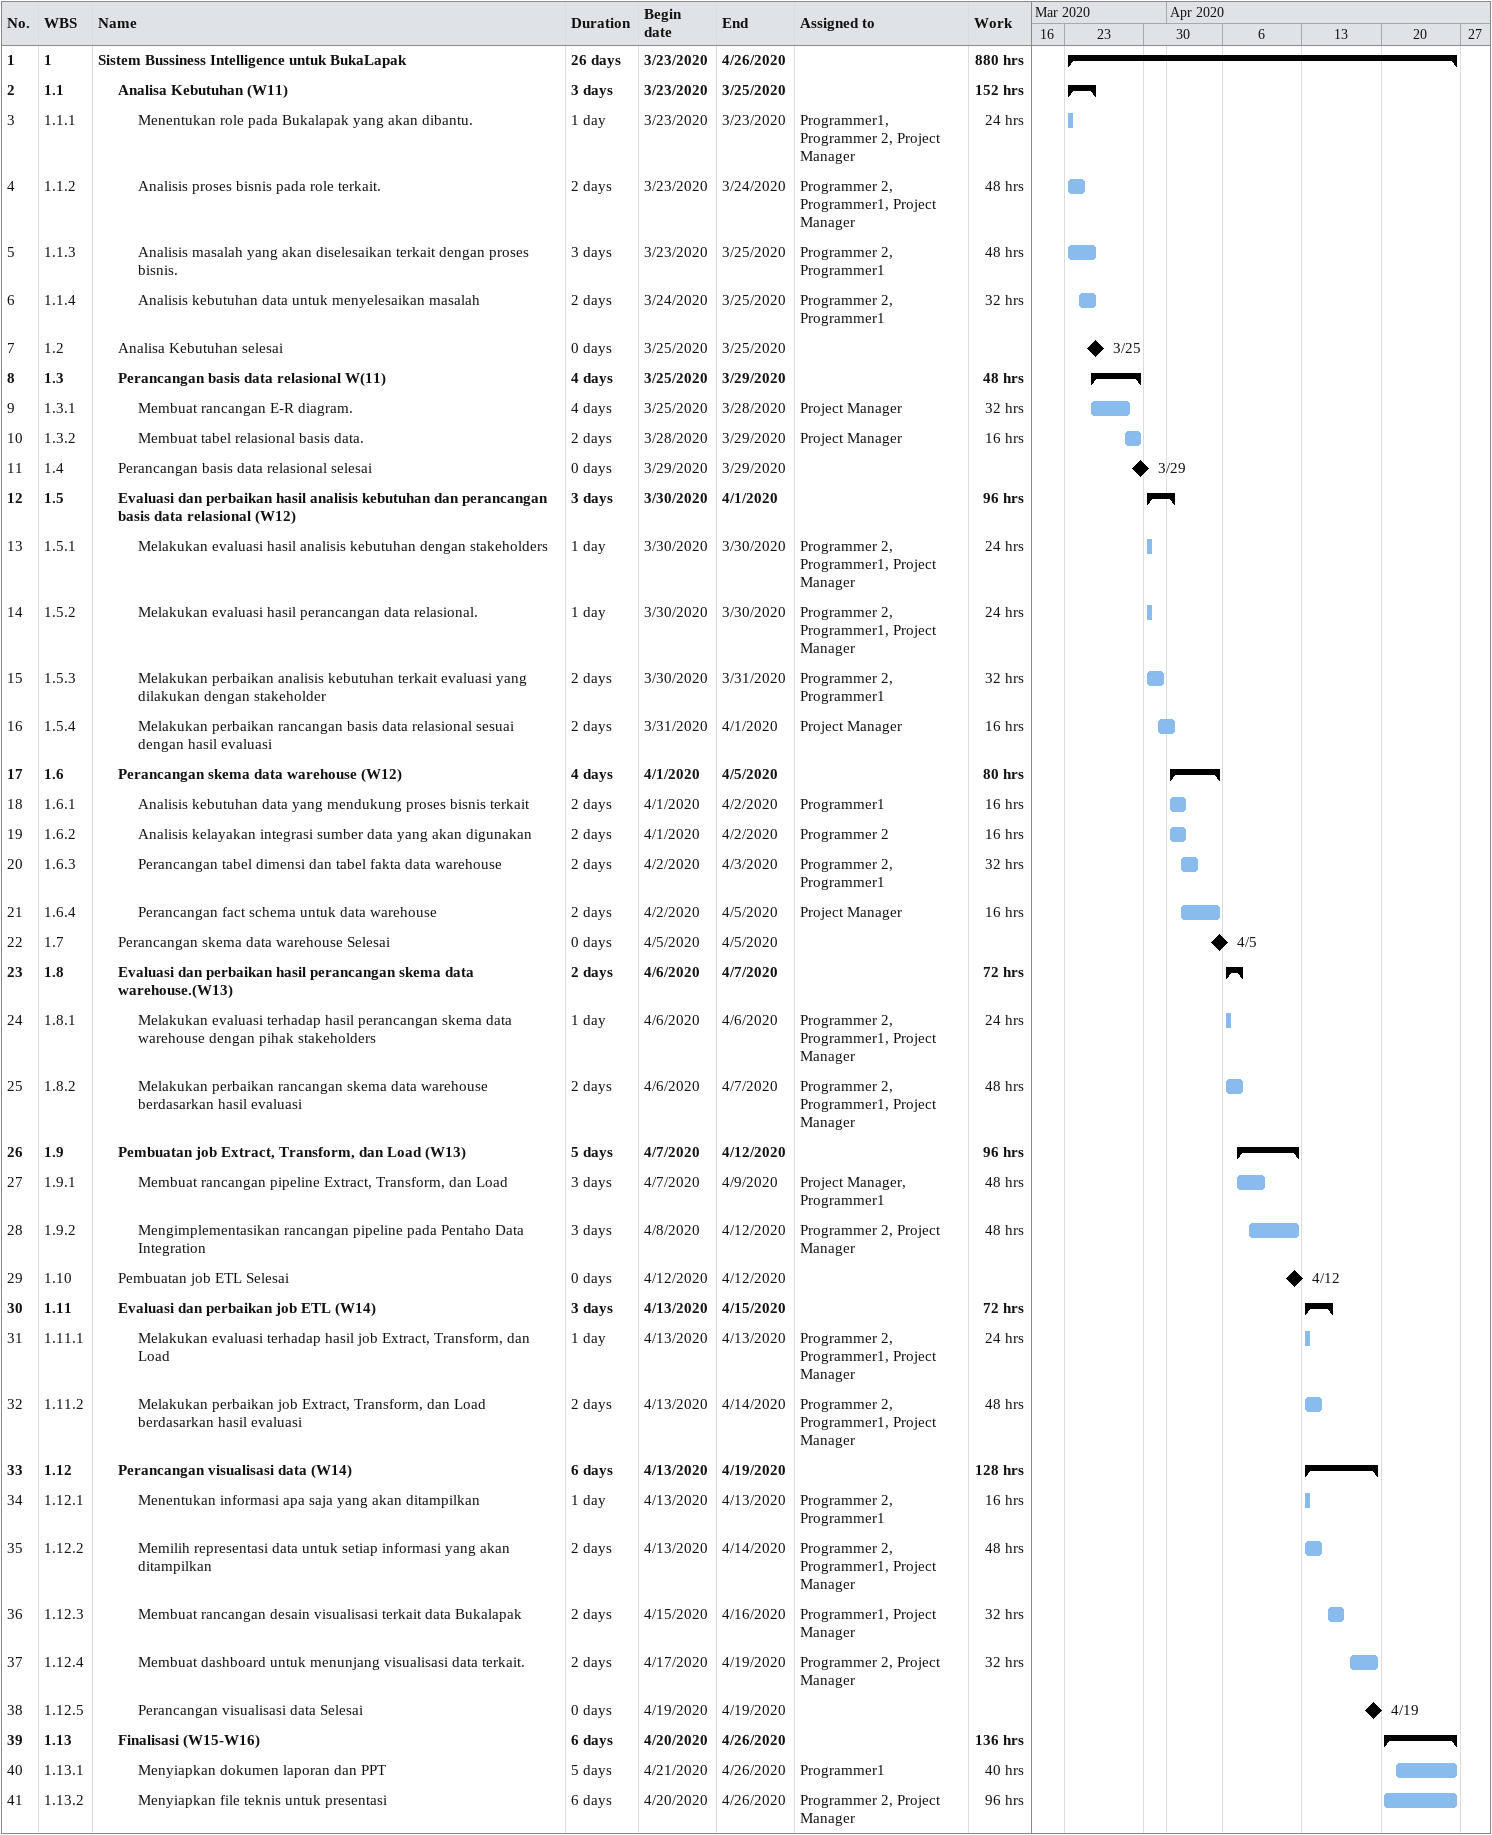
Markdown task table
| ID | WBS | Task | Duration | Start | Finish | Resources | Work (h) |
|---|---|---|---|---|---|---|---|
| 1 | 1 | **Sistem Bussiness Intelligence untuk BukaLapak** | 26d | 2020-03-23 | 2020-04-26 |  | 880 |
| 2 | 1.1 | **Analisa Kebutuhan (W11)** | 3d | 2020-03-23 | 2020-03-25 |  | 152 |
| 3 | 1.1.1 | Menentukan role pada Bukalapak yang akan dibantu. | 1d | 2020-03-23 | 2020-03-23 | Programmer1, Programmer 2, Project Manager | 24 |
| 4 | 1.1.2 | Analisis proses bisnis pada role terkait. | 2d | 2020-03-23 | 2020-03-24 | Programmer 2, Programmer1, Project Manager | 48 |
| 5 | 1.1.3 | Analisis masalah yang akan diselesaikan terkait dengan proses bisnis. | 3d | 2020-03-23 | 2020-03-25 | Programmer 2, Programmer1 | 48 |
| 6 | 1.1.4 | Analisis kebutuhan data untuk menyelesaikan masalah | 2d | 2020-03-24 | 2020-03-25 | Programmer 2, Programmer1 | 32 |
| 7 | 1.2 | Analisa Kebutuhan selesai | 0d | 2020-03-25 | 2020-03-25 |  |  |
| 8 | 1.3 | **Perancangan basis data relasional W(11)** | 4d | 2020-03-25 | 2020-03-29 |  | 48 |
| 9 | 1.3.1 | Membuat rancangan E-R diagram. | 4d | 2020-03-25 | 2020-03-28 | Project Manager | 32 |
| 10 | 1.3.2 | Membuat tabel relasional basis data. | 2d | 2020-03-28 | 2020-03-29 | Project Manager | 16 |
| 11 | 1.4 | Perancangan basis data relasional selesai | 0d | 2020-03-29 | 2020-03-29 |  |  |
| 12 | 1.5 | **Evaluasi dan perbaikan hasil analisis kebutuhan dan perancangan basis data relasional (W12)** | 3d | 2020-03-30 | 2020-04-01 |  | 96 |
| 13 | 1.5.1 | Melakukan evaluasi hasil analisis kebutuhan dengan stakeholders | 1d | 2020-03-30 | 2020-03-30 | Programmer 2, Programmer1, Project Manager | 24 |
| 14 | 1.5.2 | Melakukan evaluasi hasil perancangan data relasional. | 1d | 2020-03-30 | 2020-03-30 | Programmer 2, Programmer1, Project Manager | 24 |
| 15 | 1.5.3 | Melakukan perbaikan analisis kebutuhan terkait evaluasi yang dilakukan dengan stakeholder | 2d | 2020-03-30 | 2020-03-31 | Programmer 2, Programmer1 | 32 |
| 16 | 1.5.4 | Melakukan perbaikan rancangan basis data relasional sesuai dengan hasil evaluasi | 2d | 2020-03-31 | 2020-04-01 | Project Manager | 16 |
| 17 | 1.6 | **Perancangan skema data warehouse (W12)** | 4d | 2020-04-01 | 2020-04-05 |  | 80 |
| 18 | 1.6.1 | Analisis kebutuhan data yang mendukung proses bisnis terkait | 2d | 2020-04-01 | 2020-04-02 | Programmer1 | 16 |
| 19 | 1.6.2 | Analisis kelayakan integrasi sumber data yang akan digunakan | 2d | 2020-04-01 | 2020-04-02 | Programmer 2 | 16 |
| 20 | 1.6.3 | Perancangan tabel dimensi dan tabel fakta data warehouse | 2d | 2020-04-02 | 2020-04-03 | Programmer 2, Programmer1 | 32 |
| 21 | 1.6.4 | Perancangan fact schema untuk data warehouse | 2d | 2020-04-02 | 2020-04-05 | Project Manager | 16 |
| 22 | 1.7 | Perancangan skema data warehouse Selesai | 0d | 2020-04-05 | 2020-04-05 |  |  |
| 23 | 1.8 | **Evaluasi dan perbaikan hasil perancangan skema data warehouse.(W13)** | 2d | 2020-04-06 | 2020-04-07 |  | 72 |
| 24 | 1.8.1 | Melakukan evaluasi terhadap hasil perancangan skema data warehouse dengan pihak stakeholders | 1d | 2020-04-06 | 2020-04-06 | Programmer 2, Programmer1, Project Manager | 24 |
| 25 | 1.8.2 | Melakukan perbaikan rancangan skema data warehouse berdasarkan hasil evaluasi | 2d | 2020-04-06 | 2020-04-07 | Programmer 2, Programmer1, Project Manager | 48 |
| 26 | 1.9 | **Pembuatan job Extract, Transform, dan Load (W13)** | 5d | 2020-04-07 | 2020-04-12 |  | 96 |
| 27 | 1.9.1 | Membuat rancangan pipeline Extract, Transform, dan Load | 3d | 2020-04-07 | 2020-04-09 | Project Manager, Programmer1 | 48 |
| 28 | 1.9.2 | Mengimplementasikan rancangan pipeline pada Pentaho Data Integration | 3d | 2020-04-08 | 2020-04-12 | Programmer 2, Project Manager | 48 |
| 29 | 1.10 | Pembuatan job ETL Selesai | 0d | 2020-04-12 | 2020-04-12 |  |  |
| 30 | 1.11 | **Evaluasi dan perbaikan job ETL (W14)** | 3d | 2020-04-13 | 2020-04-15 |  | 72 |
| 31 | 1.11.1 | Melakukan evaluasi terhadap hasil job Extract, Transform, dan Load | 1d | 2020-04-13 | 2020-04-13 | Programmer 2, Programmer1, Project Manager | 24 |
| 32 | 1.11.2 | Melakukan perbaikan job Extract, Transform, dan Load berdasarkan hasil evaluasi | 2d | 2020-04-13 | 2020-04-14 | Programmer 2, Programmer1, Project Manager | 48 |
| 33 | 1.12 | **Perancangan visualisasi data (W14)** | 6d | 2020-04-13 | 2020-04-19 |  | 128 |
| 34 | 1.12.1 | Menentukan informasi apa saja yang akan ditampilkan | 1d | 2020-04-13 | 2020-04-13 | Programmer 2, Programmer1 | 16 |
| 35 | 1.12.2 | Memilih representasi data untuk setiap informasi yang akan ditampilkan | 2d | 2020-04-13 | 2020-04-14 | Programmer 2, Programmer1, Project Manager | 48 |
| 36 | 1.12.3 | Membuat rancangan desain visualisasi terkait data Bukalapak | 2d | 2020-04-15 | 2020-04-16 | Programmer1, Project Manager | 32 |
| 37 | 1.12.4 | Membuat dashboard untuk menunjang visualisasi data terkait. | 2d | 2020-04-17 | 2020-04-19 | Programmer 2, Project Manager | 32 |
| 38 | 1.12.5 | Perancangan visualisasi data Selesai | 0d | 2020-04-19 | 2020-04-19 |  |  |
| 39 | 1.13 | **Finalisasi (W15-W16)** | 6d | 2020-04-20 | 2020-04-26 |  | 136 |
| 40 | 1.13.1 | Menyiapkan dokumen laporan dan PPT | 5d | 2020-04-21 | 2020-04-26 | Programmer1 | 40 |
| 41 | 1.13.2 | Menyiapkan file teknis untuk presentasi | 6d | 2020-04-20 | 2020-04-26 | Programmer 2, Project Manager | 96 |
